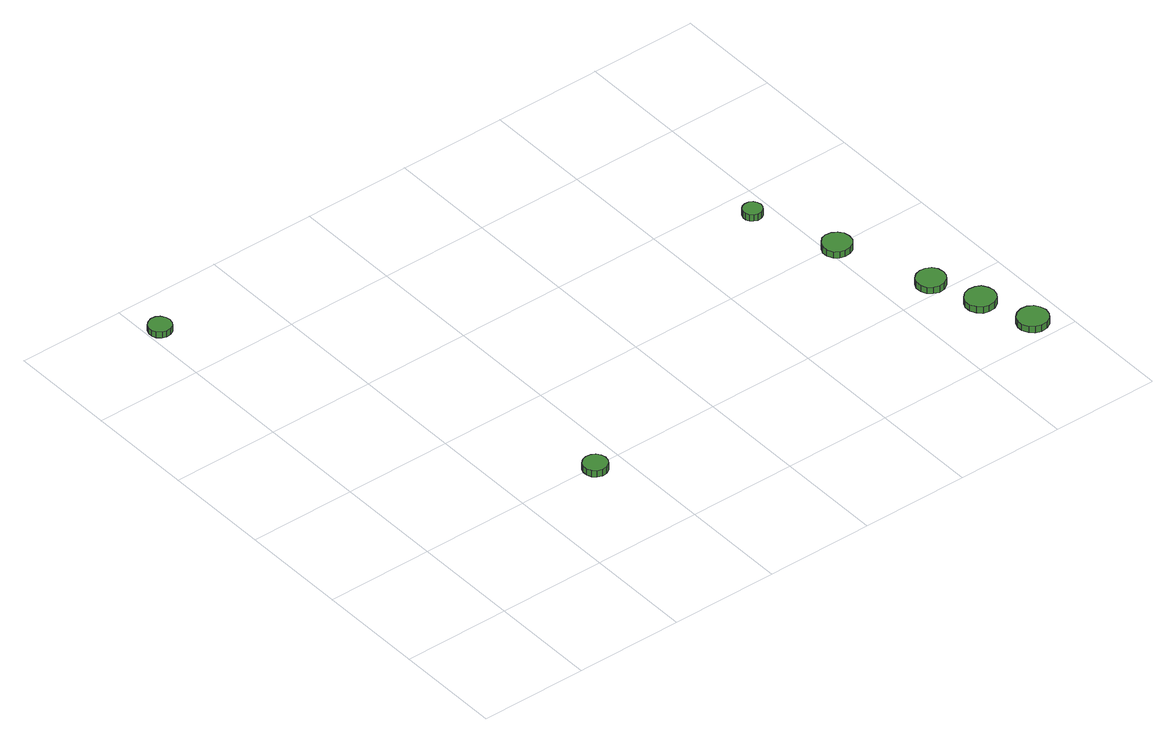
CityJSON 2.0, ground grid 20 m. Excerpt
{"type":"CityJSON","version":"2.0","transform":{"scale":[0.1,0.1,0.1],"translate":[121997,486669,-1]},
"CityObjects":{
"tree1":{"type":"SolitaryVegetationObject","attributes":{"function":"something"},"geometry":[{"type":"MultiSurface","lod":"1","boundaries":[[[0,1,2,3,4,5,6,7,8,9,10,11,12,13,14]],[[15,16,17,18,19,20,21,22,23,24,25,26,27,28,29]],[[0,29,28,1]],[[1,28,27,2]],[[2,27,26,3]],[[3,26,25,4]],[[4,25,24,5]],[[5,24,23,6]],[[6,23,22,7]],[[7,22,21,8]],[[8,21,20,9]],[[9,20,19,10]],[[10,19,18,11]],[[11,18,17,12]],[[12,17,16,13]],[[13,16,15,14]],[[14,15,29,0]]]}]},
"tree2":{"type":"SolitaryVegetationObject","attributes":{"function":"something"},"geometry":[{"type":"MultiSurface","lod":"1","boundaries":[[[30,31,32,33,34,35,36,37,38,39,40,41,42,43,44]],[[45,46,47,48,49,50,51,52,53,54,55,56,57,58,59]],[[30,59,58,31]],[[31,58,57,32]],[[32,57,56,33]],[[33,56,55,34]],[[34,55,54,35]],[[35,54,53,36]],[[36,53,52,37]],[[37,52,51,38]],[[38,51,50,39]],[[39,50,49,40]],[[40,49,48,41]],[[41,48,47,42]],[[42,47,46,43]],[[43,46,45,44]],[[44,45,59,30]]]}]},
"tree3":{"type":"SolitaryVegetationObject","attributes":{"function":"something"},"geometry":[{"type":"MultiSurface","lod":"1","boundaries":[[[60,61,62,63,64,65,66,67,68,69,70,71,72,73,74]],[[75,76,77,78,79,80,81,82,83,84,85,86,87,88,89]],[[60,89,88,61]],[[61,88,87,62]],[[62,87,86,63]],[[63,86,85,64]],[[64,85,84,65]],[[65,84,83,66]],[[66,83,82,67]],[[67,82,81,68]],[[68,81,80,69]],[[69,80,79,70]],[[70,79,78,71]],[[71,78,77,72]],[[72,77,76,73]],[[73,76,75,74]],[[74,75,89,60]]]}]},
"tree4":{"type":"SolitaryVegetationObject","attributes":{"function":"something"},"geometry":[{"type":"MultiSurface","lod":"1","boundaries":[[[90,91,92,93,94,95,96,97,98,99,100,101,102,103,104]],[[105,106,107,108,109,110,111,112,113,114,115,116,117,118,119]],[[90,119,118,91]],[[91,118,117,92]],[[92,117,116,93]],[[93,116,115,94]],[[94,115,114,95]],[[95,114,113,96]],[[96,113,112,97]],[[97,112,111,98]],[[98,111,110,99]],[[99,110,109,100]],[[100,109,108,101]],[[101,108,107,102]],[[102,107,106,103]],[[103,106,105,104]],[[104,105,119,90]]]}]},
"tree5":{"type":"SolitaryVegetationObject","attributes":{"function":"something"},"geometry":[{"type":"MultiSurface","lod":"1","boundaries":[[[120,121,122,123,124,125,126,127,128,129,130,131,132,133,134]],[[135,136,137,138,139,140,141,142,143,144,145,146,147,148,149]],[[120,149,148,121]],[[121,148,147,122]],[[122,147,146,123]],[[123,146,145,124]],[[124,145,144,125]],[[125,144,143,126]],[[126,143,142,127]],[[127,142,141,128]],[[128,141,140,129]],[[129,140,139,130]],[[130,139,138,131]],[[131,138,137,132]],[[132,137,136,133]],[[133,136,135,134]],[[134,135,149,120]]]}]},
"tree6":{"type":"SolitaryVegetationObject","attributes":{"function":"something"},"geometry":[{"type":"MultiSurface","lod":"1","boundaries":[[[150,151,152,153,154,155,156,157,158,159,160,161,162,163,164]],[[165,166,167,168,169,170,171,172,173,174,175,176,177,178,179]],[[150,179,178,151]],[[151,178,177,152]],[[152,177,176,153]],[[153,176,175,154]],[[154,175,174,155]],[[155,174,173,156]],[[156,173,172,157]],[[157,172,171,158]],[[158,171,170,159]],[[159,170,169,160]],[[160,169,168,161]],[[161,168,167,162]],[[162,167,166,163]],[[163,166,165,164]],[[164,165,179,150]]]}]},
"tree7":{"type":"SolitaryVegetationObject","attributes":{"function":"something"},"geometry":[{"type":"MultiSurface","lod":"1","boundaries":[[[180,181,182,183,184,185,186,187,188,189,190,191,192,193,194]],[[195,196,197,198,199,200,201,202,203,204,205,206,207,208,209]],[[180,209,208,181]],[[181,208,207,182]],[[182,207,206,183]],[[183,206,205,184]],[[184,205,204,185]],[[185,204,203,186]],[[186,203,202,187]],[[187,202,201,188]],[[188,201,200,189]],[[189,200,199,190]],[[190,199,198,191]],[[191,198,197,192]],[[192,197,196,193]],[[193,196,195,194]],[[194,195,209,180]]]}]}
},
"vertices":[
[45,923,19],[43,931,19],[38,939,19],[31,943,19],[22,944,19],[14,941,19],[7,935,19],[4,927,19],[4,919,19],[7,911,19],[14,905,19],[22,902,19],[31,903,19],[38,907,19],[43,914,19],[43,914,7],[38,907,7],[31,903,7],[22,902,7],[14,905,7],[7,911,7],[4,919,7],[4,927,7],[7,935,7],[14,941,7],[22,944,7],[31,943,7],[38,939,7],[43,931,7],[45,923,7],
[370,193,22],[368,202,22],[363,210,22],[355,214,22],[346,215,22],[337,212,22],[330,206,22],[327,198,22],[327,189,22],[330,180,22],[337,174,22],[346,171,22],[355,172,22],[363,177,22],[368,184,22],[368,184,9],[363,177,9],[355,172,9],[346,171,9],[337,174,9],[330,180,9],[327,189,9],[327,198,9],[330,206,9],[337,212,9],[346,215,9],[355,214,9],[363,210,9],[368,202,9],[370,193,9],
[978,542,27],[976,549,27],[972,555,27],[966,559,27],[958,559,27],[951,557,27],[946,552,27],[943,545,27],[943,538,27],[946,531,27],[951,527,27],[958,524,27],[966,525,27],[972,529,27],[976,535,27],[976,535,14],[972,529,14],[966,525,14],[958,524,14],[951,527,14],[946,531,14],[943,538,14],[943,545,14],[946,552,14],[951,557,14],[958,559,14],[966,559,14],[972,555,14],[976,549,14],[978,542,14],
[1039,388,26],[1037,399,26],[1030,407,26],[1021,413,26],[1010,414,26],[1000,411,26],[992,403,26],[987,393,26],[987,382,26],[992,372,26],[1000,365,26],[1010,362,26],[1021,363,26],[1030,368,26],[1037,377,26],[1037,377,13],[1030,368,13],[1021,363,13],[1010,362,13],[1000,365,13],[992,372,13],[987,382,13],[987,393,13],[992,403,13],[1000,411,13],[1010,414,13],[1021,413,13],[1030,407,13],[1037,399,13],[1039,388,13],
[1099,218,27],[1097,229,27],[1091,238,27],[1081,243,27],[1070,244,27],[1060,241,27],[1052,234,27],[1047,224,27],[1047,213,27],[1052,203,27],[1060,196,27],[1070,192,27],[1081,193,27],[1091,199,27],[1097,208,27],[1097,208,14],[1091,199,14],[1081,193,14],[1070,192,14],[1060,196,14],[1052,203,14],[1047,213,14],[1047,224,14],[1052,234,14],[1060,241,14],[1070,244,14],[1081,243,14],[1091,238,14],[1097,229,14],[1099,218,14],
[1133,129,27],[1130,140,27],[1124,150,27],[1114,155,27],[1102,156,27],[1091,153,27],[1083,145,27],[1078,135,27],[1078,123,27],[1083,113,27],[1091,105,27],[1102,102,27],[1114,103,27],[1124,109,27],[1130,118,27],[1130,118,14],[1124,109,14],[1114,103,14],[1102,102,14],[1091,105,14],[1083,113,14],[1078,123,14],[1078,135,14],[1083,145,14],[1091,153,14],[1102,156,14],[1114,155,14],[1124,150,14],[1130,140,14],[1133,129,14],
[1167,35,27],[1164,47,27],[1158,56,27],[1148,62,27],[1136,63,27],[1125,59,27],[1117,52,27],[1112,41,27],[1112,30,27],[1117,19,27],[1125,12,27],[1136,8,27],[1148,9,27],[1158,15,27],[1164,24,27],[1164,24,14],[1158,15,14],[1148,9,14],[1136,8,14],[1125,12,14],[1117,19,14],[1112,30,14],[1112,41,14],[1117,52,14],[1125,59,14],[1136,63,14],[1148,62,14],[1158,56,14],[1164,47,14],[1167,35,14]
]}
